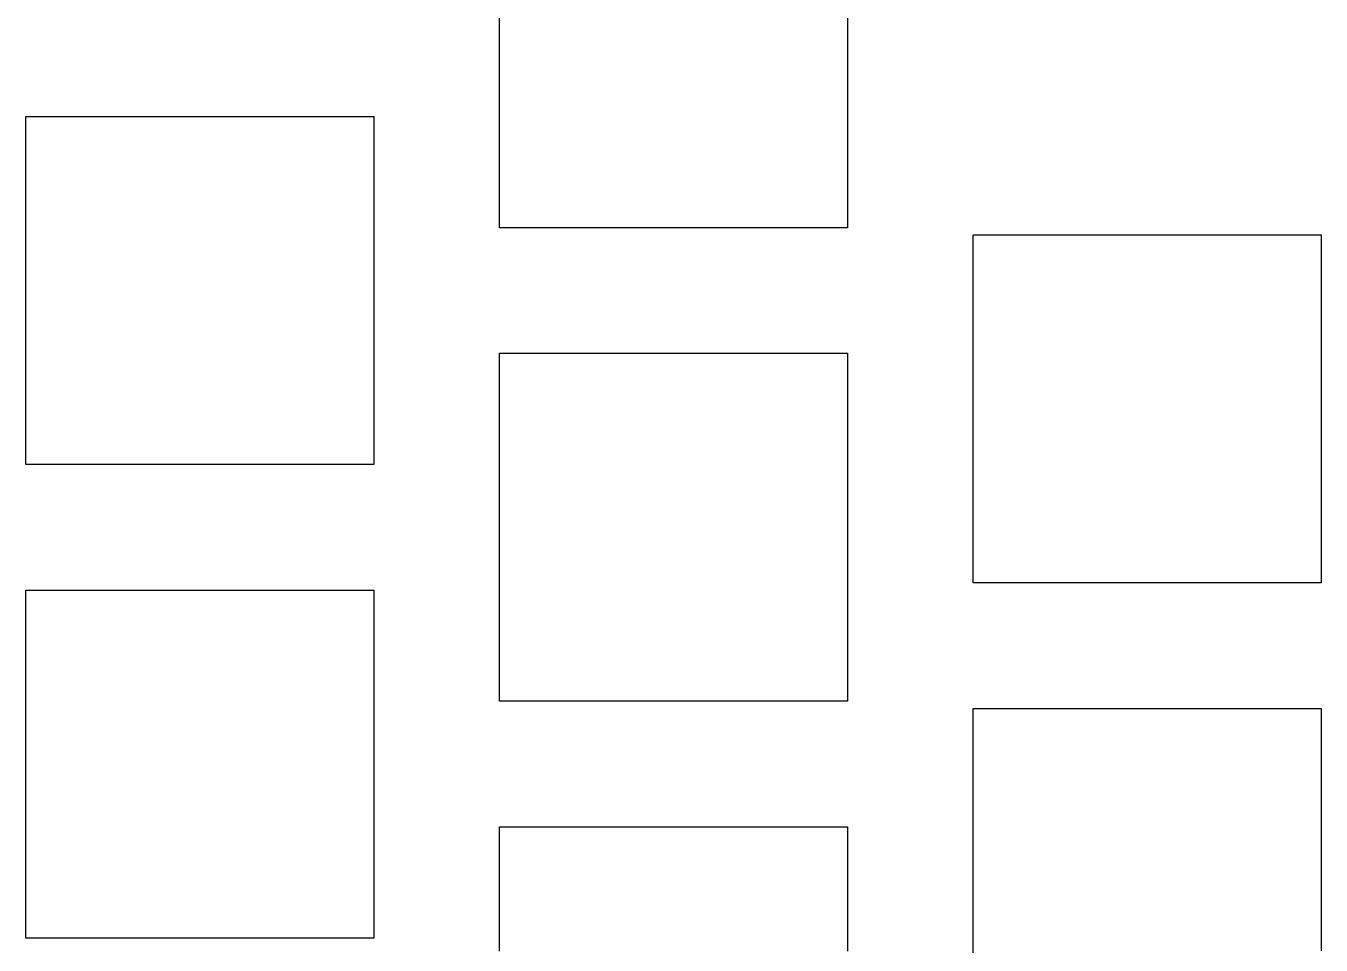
# Model space of a CAD drawing. Extents: x 0 to 218, y 0 to 172.
# Drawn here: x 119.1 to 171.2, y 98 to 135 of the extents above; entities that cross this region are included whole.
import ezdxf

# ---------------------------------------------------------------- set-up
doc = ezdxf.new("R2010")
doc.units = 0

msp = doc.modelspace()

# ---------------------------------------------------------------- linework, layer by layer
at = {"layer": 'plate_right'}
for p, q in [((138.175, 134.89), (138.175, 135.39)), ((152.175, 135.389), (152.175, 134.889)), ((138.175, 134.639), (138.175, 134.89)), ((138.175, 134.389), (138.175, 134.639)), ((152.175, 134.889), (152.175, 134.389)), ((138.175, 133.89), (138.175, 134.389)), ((152.175, 134.389), (152.175, 133.89)), ((138.175, 133.391), (138.175, 133.89)), ((138.175, 132.891), (138.175, 133.391)), ((152.175, 133.89), (152.175, 133.391)), ((152.175, 133.391), (152.175, 133.14)), ((138.175, 132.391), (138.175, 132.891)), ((152.175, 133.14), (152.175, 132.89)), ((152.175, 132.89), (152.175, 132.39)), ((138.175, 131.892), (138.175, 132.391)), ((152.175, 132.39), (152.175, 131.89)), ((138.175, 131.641), (138.175, 131.892)), ((152.175, 131.89), (152.175, 131.39)), ((119.125, 130.865), (119.125, 131.365)), ((119.125, 131.365), (119.625, 131.365)), ((119.625, 131.365), (119.875, 131.365)), ((119.875, 131.365), (120.126, 131.365)), ((120.126, 131.365), (120.626, 131.365)), ((120.626, 131.365), (121.126, 131.365)), ((121.126, 131.365), (121.626, 131.365)), ((121.626, 131.365), (122.125, 131.365)), ((122.125, 131.365), (122.375, 131.365)), ((122.375, 131.365), (122.626, 131.365)), ((122.626, 131.365), (123.126, 131.365)), ((123.126, 131.365), (123.626, 131.365)), ((123.626, 131.365), (123.876, 131.365)), ((123.876, 131.365), (124.127, 131.365)), ((124.127, 131.365), (124.626, 131.365)), ((124.626, 131.365), (125.126, 131.365)), ((125.126, 131.365), (125.626, 131.365)), ((125.626, 131.365), (126.125, 131.365)), ((126.125, 131.365), (126.624, 131.365)), ((126.624, 131.365), (126.874, 131.365)), ((126.874, 131.365), (127.125, 131.365)), ((127.125, 131.365), (127.625, 131.365)), ((127.625, 131.365), (128.125, 131.365)), ((128.125, 131.365), (128.625, 131.365)), ((128.625, 131.365), (128.875, 131.365)), ((128.875, 131.365), (129.126, 131.365)), ((129.126, 131.365), (129.626, 131.365)), ((129.626, 131.365), (130.126, 131.365)), ((130.126, 131.365), (130.626, 131.365)), ((130.626, 131.365), (131.126, 131.365)), ((131.126, 131.365), (131.625, 131.365)), ((131.625, 131.365), (132.125, 131.365)), ((132.125, 131.365), (132.625, 131.365)), ((132.625, 131.365), (133.125, 131.365)), ((133.125, 131.365), (133.125, 130.865)), ((138.175, 131.391), (138.175, 131.641)), ((138.175, 130.891), (138.175, 131.391)), ((152.175, 131.39), (152.175, 131.139)), ((119.125, 130.365), (119.125, 130.865)), ((133.125, 130.865), (133.125, 130.614)), ((138.175, 130.391), (138.175, 130.891)), ((152.175, 131.139), (152.175, 130.889)), ((152.175, 130.889), (152.175, 130.389)), ((119.125, 129.865), (119.125, 130.365)), ((133.125, 130.614), (133.125, 130.364)), ((133.125, 130.364), (133.125, 129.864)), ((138.175, 130.14), (138.175, 130.391)), ((152.175, 130.389), (152.175, 129.889)), ((119.125, 129.366), (119.125, 129.865)), ((133.125, 129.864), (133.125, 129.364)), ((138.175, 129.89), (138.175, 130.14)), ((138.175, 129.391), (138.175, 129.89)), ((152.175, 129.889), (152.175, 129.389)), ((119.125, 128.866), (119.125, 129.366)), ((133.125, 129.364), (133.125, 128.864)), ((138.175, 128.891), (138.175, 129.391)), ((152.175, 129.389), (152.175, 128.889)), ((119.125, 128.366), (119.125, 128.866)), ((133.125, 128.864), (133.125, 128.365)), ((138.175, 128.391), (138.175, 128.891)), ((152.175, 128.889), (152.175, 128.39)), ((119.125, 127.866), (119.125, 128.366)), ((133.125, 128.365), (133.125, 128.114)), ((138.175, 127.891), (138.175, 128.391)), ((152.175, 128.39), (152.175, 127.89)), ((119.125, 127.366), (119.125, 127.866)), ((133.125, 128.114), (133.125, 127.864)), ((133.125, 127.864), (133.125, 127.364)), ((138.175, 127.64), (138.175, 127.891)), ((152.175, 127.89), (152.175, 127.39)), ((119.125, 127.115), (119.125, 127.366)), ((133.125, 127.364), (133.125, 126.864)), ((138.175, 127.39), (138.175, 127.64)), ((138.175, 126.89), (138.175, 127.39)), ((152.175, 127.39), (152.175, 126.89)), ((119.125, 126.865), (119.125, 127.115)), ((119.125, 126.365), (119.125, 126.865)), ((133.125, 126.864), (133.125, 126.613)), ((133.125, 126.613), (133.125, 126.363)), ((138.675, 126.89), (138.175, 126.89)), ((139.175, 126.89), (138.675, 126.89)), ((139.675, 126.89), (139.175, 126.89)), ((140.174, 126.89), (139.675, 126.89)), ((140.674, 126.89), (140.174, 126.89)), ((141.174, 126.89), (140.674, 126.89)), ((141.674, 126.89), (141.174, 126.89)), ((142.174, 126.89), (141.674, 126.89)), ((142.424, 126.89), (142.174, 126.89)), ((142.675, 126.89), (142.424, 126.89)), ((143.175, 126.89), (142.675, 126.89)), ((143.675, 126.89), (143.175, 126.89)), ((144.175, 126.89), (143.675, 126.89)), ((144.425, 126.89), (144.175, 126.89)), ((144.676, 126.89), (144.425, 126.89)), ((145.175, 126.89), (144.676, 126.89)), ((145.674, 126.89), (145.175, 126.89)), ((146.174, 126.89), (145.674, 126.89)), ((146.674, 126.89), (146.174, 126.89)), ((147.173, 126.89), (146.674, 126.89)), ((147.423, 126.89), (147.173, 126.89)), ((147.674, 126.89), (147.423, 126.89)), ((148.174, 126.89), (147.674, 126.89)), ((148.674, 126.89), (148.174, 126.89)), ((148.924, 126.89), (148.674, 126.89)), ((149.175, 126.89), (148.924, 126.89)), ((149.674, 126.89), (149.175, 126.89)), ((150.174, 126.89), (149.674, 126.89)), ((150.674, 126.89), (150.174, 126.89)), ((151.174, 126.89), (150.674, 126.89)), ((151.424, 126.89), (151.174, 126.89)), ((151.675, 126.89), (151.424, 126.89)), ((152.175, 126.89), (151.675, 126.89)), ((157.225, 126.103), (157.225, 126.603)), ((157.225, 126.603), (157.725, 126.603)), ((157.725, 126.603), (157.975, 126.603)), ((157.975, 126.603), (158.226, 126.603)), ((158.226, 126.603), (158.726, 126.603)), ((158.726, 126.603), (159.226, 126.603)), ((159.226, 126.603), (159.726, 126.603)), ((159.726, 126.603), (160.225, 126.603)), ((160.225, 126.603), (160.475, 126.603)), ((160.475, 126.603), (160.726, 126.603)), ((160.726, 126.603), (161.226, 126.603)), ((161.226, 126.603), (161.726, 126.603)), ((161.726, 126.603), (161.976, 126.603)), ((161.976, 126.603), (162.227, 126.603)), ((162.227, 126.603), (162.726, 126.603)), ((162.726, 126.603), (163.226, 126.603)), ((163.226, 126.603), (163.726, 126.603)), ((163.726, 126.603), (164.225, 126.603)), ((164.225, 126.603), (164.724, 126.603)), ((164.724, 126.603), (164.974, 126.603)), ((164.974, 126.603), (165.225, 126.603)), ((165.225, 126.603), (165.725, 126.603)), ((165.725, 126.603), (166.225, 126.603)), ((166.225, 126.603), (166.725, 126.603)), ((166.725, 126.603), (166.975, 126.603)), ((166.975, 126.603), (167.226, 126.603)), ((167.226, 126.603), (167.726, 126.603)), ((167.726, 126.603), (168.226, 126.603)), ((168.226, 126.603), (168.726, 126.603)), ((168.726, 126.603), (169.226, 126.603)), ((169.226, 126.603), (169.725, 126.603)), ((169.725, 126.603), (170.225, 126.603)), ((170.225, 126.603), (170.725, 126.603)), ((170.725, 126.603), (171.225, 126.603)), ((171.225, 126.603), (171.225, 126.103)), ((119.125, 125.865), (119.125, 126.365)), ((133.125, 126.363), (133.125, 125.864)), ((157.225, 125.603), (157.225, 126.103)), ((171.225, 126.103), (171.225, 125.852)), ((119.125, 125.365), (119.125, 125.865)), ((133.125, 125.864), (133.125, 125.364)), ((157.225, 125.103), (157.225, 125.603)), ((171.225, 125.852), (171.225, 125.602)), ((171.225, 125.602), (171.225, 125.102)), ((119.125, 125.114), (119.125, 125.365)), ((119.125, 124.864), (119.125, 125.114)), ((133.125, 125.364), (133.125, 124.864)), ((157.225, 124.604), (157.225, 125.103)), ((171.225, 125.102), (171.225, 124.602)), ((119.125, 124.365), (119.125, 124.864)), ((133.125, 124.864), (133.125, 124.365)), ((157.225, 124.104), (157.225, 124.604)), ((171.225, 124.602), (171.225, 124.102)), ((119.125, 123.866), (119.125, 124.365)), ((133.125, 124.365), (133.125, 123.866)), ((157.225, 123.604), (157.225, 124.104)), ((171.225, 124.102), (171.225, 123.603)), ((119.125, 123.366), (119.125, 123.866)), ((133.125, 123.866), (133.125, 123.615)), ((133.125, 123.615), (133.125, 123.365)), ((157.225, 123.104), (157.225, 123.604)), ((171.225, 123.603), (171.225, 123.352)), ((119.125, 122.866), (119.125, 123.366)), ((133.125, 123.365), (133.125, 122.865)), ((157.225, 122.604), (157.225, 123.104)), ((171.225, 123.352), (171.225, 123.102)), ((171.225, 123.102), (171.225, 122.602)), ((119.125, 122.367), (119.125, 122.866)), ((133.125, 122.865), (133.125, 122.365)), ((157.225, 122.353), (157.225, 122.604)), ((171.225, 122.602), (171.225, 122.102)), ((119.125, 122.116), (119.125, 122.367)), ((119.125, 121.866), (119.125, 122.116)), ((133.125, 122.365), (133.125, 121.865)), ((157.225, 122.103), (157.225, 122.353)), ((157.225, 121.603), (157.225, 122.103)), ((171.225, 122.102), (171.225, 121.851)), ((119.125, 121.366), (119.125, 121.866)), ((133.125, 121.865), (133.125, 121.614)), ((133.125, 121.614), (133.125, 121.364)), ((138.175, 121.34), (138.175, 121.84)), ((138.175, 121.84), (138.675, 121.84)), ((138.675, 121.84), (138.925, 121.84)), ((138.925, 121.84), (139.176, 121.84)), ((139.176, 121.84), (139.676, 121.84)), ((139.676, 121.84), (140.176, 121.84)), ((140.176, 121.84), (140.676, 121.84)), ((140.676, 121.84), (141.175, 121.84)), ((141.175, 121.84), (141.425, 121.84)), ((141.425, 121.84), (141.676, 121.84)), ((141.676, 121.84), (142.176, 121.84)), ((142.176, 121.84), (142.676, 121.84)), ((142.676, 121.84), (142.926, 121.84)), ((142.926, 121.84), (143.177, 121.84)), ((143.177, 121.84), (143.676, 121.84)), ((143.676, 121.84), (144.176, 121.84)), ((144.176, 121.84), (144.676, 121.84)), ((144.676, 121.84), (145.175, 121.84)), ((145.175, 121.84), (145.674, 121.84)), ((145.674, 121.84), (145.924, 121.84)), ((145.924, 121.84), (146.175, 121.84)), ((146.175, 121.84), (146.675, 121.84)), ((146.675, 121.84), (147.175, 121.84)), ((147.175, 121.84), (147.675, 121.84)), ((147.675, 121.84), (147.925, 121.84)), ((147.925, 121.84), (148.176, 121.84)), ((148.176, 121.84), (148.676, 121.84)), ((148.676, 121.84), (149.176, 121.84)), ((149.176, 121.84), (149.676, 121.84)), ((149.676, 121.84), (150.176, 121.84)), ((150.176, 121.84), (150.675, 121.84)), ((150.675, 121.84), (151.175, 121.84)), ((151.175, 121.84), (151.675, 121.84)), ((151.675, 121.84), (152.175, 121.84)), ((152.175, 121.84), (152.175, 121.34)), ((157.225, 121.103), (157.225, 121.603)), ((171.225, 121.851), (171.225, 121.601)), ((171.225, 121.601), (171.225, 121.102)), ((119.125, 120.866), (119.125, 121.366)), ((133.125, 121.364), (133.125, 120.864)), ((138.175, 120.84), (138.175, 121.34)), ((152.175, 121.34), (152.175, 121.089)), ((152.175, 121.089), (152.175, 120.839)), ((157.225, 120.603), (157.225, 121.103)), ((171.225, 121.102), (171.225, 120.602)), ((119.125, 120.615), (119.125, 120.866)), ((119.125, 120.365), (119.125, 120.615)), ((119.125, 119.866), (119.125, 120.365)), ((133.125, 120.864), (133.125, 120.364)), ((133.125, 120.364), (133.125, 119.864)), ((138.175, 120.34), (138.175, 120.84)), ((152.175, 120.839), (152.175, 120.339)), ((157.225, 120.352), (157.225, 120.603)), ((157.225, 120.102), (157.225, 120.352)), ((171.225, 120.602), (171.225, 120.102)), ((119.125, 119.366), (119.125, 119.866)), ((133.125, 119.864), (133.125, 119.364)), ((138.175, 119.841), (138.175, 120.34)), ((138.175, 119.341), (138.175, 119.841)), ((152.175, 120.339), (152.175, 119.839)), ((152.175, 119.839), (152.175, 119.339)), ((157.225, 119.603), (157.225, 120.102)), ((171.225, 120.102), (171.225, 119.603)), ((119.125, 118.866), (119.125, 119.366)), ((133.125, 119.364), (133.125, 118.865)), ((138.175, 118.841), (138.175, 119.341)), ((152.175, 119.339), (152.175, 118.84)), ((157.225, 119.104), (157.225, 119.603)), ((171.225, 119.603), (171.225, 119.104)), ((119.125, 118.366), (119.125, 118.866)), ((133.125, 118.865), (133.125, 118.365)), ((138.175, 118.341), (138.175, 118.841)), ((152.175, 118.84), (152.175, 118.589)), ((157.225, 118.604), (157.225, 119.104)), ((171.225, 119.104), (171.225, 118.853)), ((171.225, 118.853), (171.225, 118.603)), ((119.125, 118.115), (119.125, 118.366)), ((133.125, 118.365), (133.125, 117.865)), ((138.175, 117.841), (138.175, 118.341)), ((152.175, 118.589), (152.175, 118.339)), ((152.175, 118.339), (152.175, 117.839)), ((157.225, 118.104), (157.225, 118.604)), ((171.225, 118.603), (171.225, 118.103)), ((119.125, 117.865), (119.125, 118.115)), ((119.125, 117.365), (119.125, 117.865)), ((133.125, 117.865), (133.125, 117.365)), ((138.175, 117.59), (138.175, 117.841)), ((152.175, 117.839), (152.175, 117.339)), ((157.225, 117.605), (157.225, 118.104)), ((171.225, 118.103), (171.225, 117.603)), ((119.625, 117.365), (119.125, 117.365)), ((120.125, 117.365), (119.625, 117.365)), ((120.625, 117.365), (120.125, 117.365)), ((121.124, 117.365), (120.625, 117.365)), ((121.624, 117.365), (121.124, 117.365)), ((122.124, 117.365), (121.624, 117.365)), ((122.624, 117.365), (122.124, 117.365)), ((123.124, 117.365), (122.624, 117.365)), ((123.374, 117.365), (123.124, 117.365)), ((123.625, 117.365), (123.374, 117.365)), ((124.125, 117.365), (123.625, 117.365)), ((124.625, 117.365), (124.125, 117.365)), ((125.125, 117.365), (124.625, 117.365)), ((125.375, 117.365), (125.125, 117.365)), ((125.626, 117.365), (125.375, 117.365)), ((126.125, 117.365), (125.626, 117.365)), ((126.624, 117.365), (126.125, 117.365)), ((127.124, 117.365), (126.624, 117.365)), ((127.624, 117.365), (127.124, 117.365)), ((128.123, 117.365), (127.624, 117.365)), ((128.373, 117.365), (128.123, 117.365)), ((128.624, 117.365), (128.373, 117.365)), ((129.124, 117.365), (128.624, 117.365)), ((129.624, 117.365), (129.124, 117.365)), ((129.874, 117.365), (129.624, 117.365)), ((130.125, 117.365), (129.874, 117.365)), ((130.624, 117.365), (130.125, 117.365)), ((131.124, 117.365), (130.624, 117.365)), ((131.624, 117.365), (131.124, 117.365)), ((132.124, 117.365), (131.624, 117.365)), ((132.374, 117.365), (132.124, 117.365)), ((132.625, 117.365), (132.374, 117.365)), ((133.125, 117.365), (132.625, 117.365)), ((138.175, 117.34), (138.175, 117.59)), ((138.175, 116.84), (138.175, 117.34)), ((152.175, 117.339), (152.175, 117.088)), ((157.225, 117.354), (157.225, 117.605)), ((157.225, 117.104), (157.225, 117.354)), ((171.225, 117.603), (171.225, 117.103)), ((138.175, 116.34), (138.175, 116.84)), ((152.175, 117.088), (152.175, 116.838)), ((152.175, 116.838), (152.175, 116.339)), ((157.225, 116.604), (157.225, 117.104)), ((171.225, 117.103), (171.225, 116.852)), ((171.225, 116.852), (171.225, 116.602)), ((138.175, 115.84), (138.175, 116.34)), ((152.175, 116.339), (152.175, 115.839)), ((157.225, 116.104), (157.225, 116.604)), ((171.225, 116.602), (171.225, 116.102)), ((138.175, 115.589), (138.175, 115.84)), ((152.175, 115.839), (152.175, 115.339)), ((157.225, 115.853), (157.225, 116.104)), ((157.225, 115.603), (157.225, 115.853)), ((171.225, 116.102), (171.225, 115.602)), ((138.175, 115.339), (138.175, 115.589)), ((138.175, 114.84), (138.175, 115.339)), ((152.175, 115.339), (152.175, 114.84)), ((157.225, 115.104), (157.225, 115.603)), ((171.225, 115.602), (171.225, 115.102)), ((138.175, 114.341), (138.175, 114.84)), ((152.175, 114.84), (152.175, 114.341)), ((157.225, 114.604), (157.225, 115.104)), ((171.225, 115.102), (171.225, 114.602)), ((138.175, 113.841), (138.175, 114.341)), ((152.175, 114.341), (152.175, 114.09)), ((157.225, 114.104), (157.225, 114.604)), ((157.225, 113.604), (157.225, 114.104)), ((171.225, 114.602), (171.225, 114.103)), ((171.225, 114.103), (171.225, 113.603)), ((138.175, 113.341), (138.175, 113.841)), ((152.175, 114.09), (152.175, 113.84)), ((152.175, 113.84), (152.175, 113.34)), ((157.225, 113.353), (157.225, 113.604)), ((171.225, 113.603), (171.225, 113.103)), ((138.175, 112.842), (138.175, 113.341)), ((152.175, 113.34), (152.175, 112.84)), ((157.225, 113.103), (157.225, 113.353)), ((157.225, 112.603), (157.225, 113.103)), ((171.225, 113.103), (171.225, 112.603)), ((138.175, 112.591), (138.175, 112.842)), ((138.175, 112.341), (138.175, 112.591)), ((152.175, 112.84), (152.175, 112.34)), ((157.725, 112.603), (157.225, 112.603)), ((158.225, 112.603), (157.725, 112.603)), ((158.725, 112.603), (158.225, 112.603)), ((159.224, 112.603), (158.725, 112.603)), ((159.724, 112.603), (159.224, 112.603)), ((160.224, 112.603), (159.724, 112.603)), ((160.724, 112.603), (160.224, 112.603)), ((161.224, 112.603), (160.724, 112.603)), ((161.474, 112.603), (161.224, 112.603)), ((161.725, 112.603), (161.474, 112.603)), ((162.225, 112.603), (161.725, 112.603)), ((162.725, 112.603), (162.225, 112.603)), ((163.225, 112.603), (162.725, 112.603)), ((163.475, 112.603), (163.225, 112.603)), ((163.726, 112.603), (163.475, 112.603)), ((164.225, 112.603), (163.726, 112.603)), ((164.724, 112.603), (164.225, 112.603)), ((165.224, 112.603), (164.724, 112.603)), ((165.724, 112.603), (165.224, 112.603)), ((166.223, 112.603), (165.724, 112.603)), ((166.473, 112.603), (166.223, 112.603)), ((166.724, 112.603), (166.473, 112.603)), ((167.224, 112.603), (166.724, 112.603)), ((167.724, 112.603), (167.224, 112.603)), ((167.974, 112.603), (167.724, 112.603)), ((168.225, 112.603), (167.974, 112.603)), ((168.724, 112.603), (168.225, 112.603)), ((169.224, 112.603), (168.724, 112.603)), ((169.724, 112.603), (169.224, 112.603)), ((170.224, 112.603), (169.724, 112.603)), ((170.474, 112.603), (170.224, 112.603)), ((170.725, 112.603), (170.474, 112.603)), ((171.225, 112.603), (170.725, 112.603)), ((119.125, 112.315), (119.625, 112.315)), ((119.125, 112.065), (119.125, 112.315)), ((119.125, 111.815), (119.125, 112.065)), ((119.625, 112.315), (119.875, 112.315)), ((119.875, 112.315), (120.126, 112.315)), ((120.126, 112.315), (120.626, 112.315)), ((120.626, 112.315), (121.126, 112.315)), ((121.126, 112.315), (121.626, 112.315)), ((121.626, 112.315), (122.125, 112.315)), ((122.125, 112.315), (122.375, 112.315)), ((122.375, 112.315), (122.626, 112.315)), ((122.626, 112.315), (123.126, 112.315)), ((123.126, 112.315), (123.626, 112.315)), ((123.626, 112.315), (123.876, 112.315)), ((123.876, 112.315), (124.127, 112.315)), ((124.127, 112.315), (124.626, 112.315)), ((124.626, 112.315), (125.126, 112.315)), ((125.126, 112.315), (125.626, 112.315)), ((125.626, 112.315), (126.125, 112.315)), ((126.125, 112.315), (126.624, 112.315)), ((126.624, 112.315), (126.874, 112.315)), ((126.874, 112.315), (127.125, 112.315)), ((127.125, 112.315), (127.625, 112.315)), ((127.625, 112.315), (128.125, 112.315)), ((128.125, 112.315), (128.625, 112.315)), ((128.625, 112.315), (128.875, 112.315)), ((128.875, 112.315), (129.126, 112.315)), ((129.126, 112.315), (129.626, 112.315)), ((129.626, 112.315), (130.126, 112.315)), ((130.126, 112.315), (130.626, 112.315)), ((130.626, 112.315), (131.126, 112.315)), ((131.126, 112.315), (131.625, 112.315)), ((131.625, 112.315), (132.125, 112.315)), ((132.125, 112.315), (132.625, 112.315)), ((132.625, 112.315), (133.125, 112.315)), ((133.125, 112.315), (133.125, 111.815)), ((138.175, 111.841), (138.175, 112.341)), ((152.175, 112.34), (152.175, 112.089)), ((152.175, 112.089), (152.175, 111.839)), ((119.125, 111.315), (119.125, 111.815)), ((133.125, 111.815), (133.125, 111.564)), ((133.125, 111.564), (133.125, 111.314)), ((138.175, 111.341), (138.175, 111.841)), ((152.175, 111.839), (152.175, 111.339)), ((119.125, 110.815), (119.125, 111.315)), ((133.125, 111.314), (133.125, 110.814)), ((138.175, 111.09), (138.175, 111.341)), ((138.175, 110.84), (138.175, 111.09)), ((152.175, 111.339), (152.175, 110.839)), ((119.125, 110.316), (119.125, 110.815)), ((133.125, 110.814), (133.125, 110.314)), ((138.175, 110.341), (138.175, 110.84)), ((152.175, 110.839), (152.175, 110.339)), ((119.125, 109.816), (119.125, 110.316)), ((133.125, 110.314), (133.125, 109.814)), ((138.175, 109.841), (138.175, 110.341)), ((152.175, 110.339), (152.175, 109.839)), ((119.125, 109.316), (119.125, 109.816)), ((133.125, 109.814), (133.125, 109.315)), ((138.175, 109.341), (138.175, 109.841)), ((152.175, 109.839), (152.175, 109.34)), ((119.125, 108.816), (119.125, 109.316)), ((133.125, 109.315), (133.125, 109.064)), ((133.125, 109.064), (133.125, 108.814)), ((138.175, 108.841), (138.175, 109.341)), ((152.175, 109.34), (152.175, 108.84)), ((119.125, 108.316), (119.125, 108.816)), ((133.125, 108.814), (133.125, 108.314)), ((138.175, 108.59), (138.175, 108.841)), ((138.175, 108.34), (138.175, 108.59)), ((152.175, 108.84), (152.175, 108.34)), ((119.125, 108.065), (119.125, 108.316)), ((119.125, 107.815), (119.125, 108.065)), ((133.125, 108.314), (133.125, 107.814)), ((138.175, 107.84), (138.175, 108.34)), ((152.175, 108.34), (152.175, 107.84)), ((119.125, 107.315), (119.125, 107.815)), ((133.125, 107.814), (133.125, 107.563)), ((133.125, 107.563), (133.125, 107.313)), ((138.425, 107.84), (138.175, 107.84)), ((138.675, 107.84), (138.425, 107.84)), ((139.175, 107.84), (138.675, 107.84)), ((139.675, 107.84), (139.175, 107.84)), ((140.174, 107.84), (139.675, 107.84)), ((140.674, 107.84), (140.174, 107.84)), ((141.174, 107.84), (140.674, 107.84)), ((141.674, 107.84), (141.174, 107.84)), ((142.174, 107.84), (141.674, 107.84)), ((142.424, 107.84), (142.174, 107.84)), ((142.675, 107.84), (142.424, 107.84)), ((143.175, 107.84), (142.675, 107.84)), ((143.675, 107.84), (143.175, 107.84)), ((144.175, 107.84), (143.675, 107.84)), ((144.425, 107.84), (144.175, 107.84)), ((144.676, 107.84), (144.425, 107.84)), ((145.175, 107.84), (144.676, 107.84)), ((145.674, 107.84), (145.175, 107.84)), ((146.174, 107.84), (145.674, 107.84)), ((146.674, 107.84), (146.174, 107.84)), ((147.173, 107.84), (146.674, 107.84)), ((147.423, 107.84), (147.173, 107.84)), ((147.674, 107.84), (147.423, 107.84)), ((148.174, 107.84), (147.674, 107.84)), ((148.674, 107.84), (148.174, 107.84)), ((148.924, 107.84), (148.674, 107.84)), ((149.175, 107.84), (148.924, 107.84)), ((149.674, 107.84), (149.175, 107.84)), ((150.174, 107.84), (149.674, 107.84)), ((150.674, 107.84), (150.174, 107.84)), ((151.174, 107.84), (150.674, 107.84)), ((151.424, 107.84), (151.174, 107.84)), ((151.675, 107.84), (151.424, 107.84)), ((152.175, 107.84), (151.675, 107.84)), ((157.225, 107.053), (157.225, 107.553)), ((157.225, 107.553), (157.725, 107.553)), ((157.725, 107.553), (157.975, 107.553)), ((157.975, 107.553), (158.226, 107.553)), ((158.226, 107.553), (158.726, 107.553)), ((158.726, 107.553), (159.226, 107.553)), ((159.226, 107.553), (159.726, 107.553)), ((159.726, 107.553), (160.225, 107.553)), ((160.225, 107.553), (160.475, 107.553)), ((160.475, 107.553), (160.726, 107.553)), ((160.726, 107.553), (161.226, 107.553)), ((161.226, 107.553), (161.726, 107.553)), ((161.726, 107.553), (161.976, 107.553)), ((161.976, 107.553), (162.227, 107.553)), ((162.227, 107.553), (162.726, 107.553)), ((162.726, 107.553), (163.226, 107.553)), ((163.226, 107.553), (163.726, 107.553)), ((163.726, 107.553), (164.225, 107.553)), ((164.225, 107.553), (164.724, 107.553)), ((164.724, 107.553), (164.974, 107.553)), ((164.974, 107.553), (165.225, 107.553)), ((165.225, 107.553), (165.725, 107.553)), ((165.725, 107.553), (166.225, 107.553)), ((166.225, 107.553), (166.725, 107.553)), ((166.725, 107.553), (166.975, 107.553)), ((166.975, 107.553), (167.226, 107.553)), ((167.226, 107.553), (167.726, 107.553)), ((167.726, 107.553), (168.226, 107.553)), ((168.226, 107.553), (168.726, 107.553)), ((168.726, 107.553), (169.226, 107.553)), ((169.226, 107.553), (169.725, 107.553)), ((169.725, 107.553), (170.225, 107.553)), ((170.225, 107.553), (170.725, 107.553)), ((170.725, 107.553), (171.225, 107.553)), ((171.225, 107.553), (171.225, 107.053)), ((119.125, 106.815), (119.125, 107.315)), ((119.125, 106.315), (119.125, 106.815)), ((133.125, 107.313), (133.125, 106.814)), ((133.125, 106.814), (133.125, 106.314)), ((157.225, 106.553), (157.225, 107.053)), ((171.225, 107.053), (171.225, 106.802)), ((119.125, 106.064), (119.125, 106.315)), ((133.125, 106.314), (133.125, 105.814)), ((157.225, 106.053), (157.225, 106.553)), ((171.225, 106.802), (171.225, 106.552)), ((171.225, 106.552), (171.225, 106.052)), ((119.125, 105.814), (119.125, 106.064)), ((119.125, 105.315), (119.125, 105.814)), ((133.125, 105.814), (133.125, 105.315)), ((157.225, 105.554), (157.225, 106.053)), ((171.225, 106.052), (171.225, 105.552)), ((119.125, 104.816), (119.125, 105.315)), ((133.125, 105.315), (133.125, 104.816)), ((157.225, 105.054), (157.225, 105.554)), ((171.225, 105.552), (171.225, 105.052)), ((119.125, 104.316), (119.125, 104.816)), ((133.125, 104.816), (133.125, 104.565)), ((157.225, 104.554), (157.225, 105.054)), ((171.225, 105.052), (171.225, 104.553)), ((119.125, 103.816), (119.125, 104.316)), ((133.125, 104.565), (133.125, 104.315)), ((133.125, 104.315), (133.125, 103.815)), ((157.225, 104.054), (157.225, 104.554)), ((171.225, 104.553), (171.225, 104.302)), ((171.225, 104.302), (171.225, 104.052)), ((119.125, 103.317), (119.125, 103.816)), ((133.125, 103.815), (133.125, 103.315)), ((157.225, 103.554), (157.225, 104.054)), ((171.225, 104.052), (171.225, 103.552)), ((119.125, 103.066), (119.125, 103.317)), ((133.125, 103.315), (133.125, 102.815)), ((157.225, 103.303), (157.225, 103.554)), ((157.225, 103.053), (157.225, 103.303)), ((171.225, 103.552), (171.225, 103.052)), ((119.125, 102.816), (119.125, 103.066)), ((119.125, 102.316), (119.125, 102.816)), ((133.125, 102.815), (133.125, 102.564)), ((138.175, 102.29), (138.175, 102.79)), ((138.175, 102.79), (138.675, 102.79)), ((138.675, 102.79), (138.925, 102.79)), ((138.925, 102.79), (139.176, 102.79)), ((139.176, 102.79), (139.676, 102.79)), ((139.676, 102.79), (140.176, 102.79)), ((140.176, 102.79), (140.676, 102.79)), ((140.676, 102.79), (141.175, 102.79)), ((141.175, 102.79), (141.425, 102.79)), ((141.425, 102.79), (141.676, 102.79)), ((141.676, 102.79), (142.176, 102.79)), ((142.176, 102.79), (142.676, 102.79)), ((142.676, 102.79), (142.926, 102.79)), ((142.926, 102.79), (143.177, 102.79)), ((143.177, 102.79), (143.676, 102.79)), ((143.676, 102.79), (144.176, 102.79)), ((144.176, 102.79), (144.676, 102.79)), ((144.676, 102.79), (145.175, 102.79)), ((145.175, 102.79), (145.674, 102.79)), ((145.674, 102.79), (145.924, 102.79)), ((145.924, 102.79), (146.175, 102.79)), ((146.175, 102.79), (146.675, 102.79)), ((146.675, 102.79), (147.175, 102.79)), ((147.175, 102.79), (147.675, 102.79)), ((147.675, 102.79), (147.925, 102.79)), ((147.925, 102.79), (148.176, 102.79)), ((148.176, 102.79), (148.676, 102.79)), ((148.676, 102.79), (149.176, 102.79)), ((149.176, 102.79), (149.676, 102.79)), ((149.676, 102.79), (150.176, 102.79)), ((150.176, 102.79), (150.675, 102.79)), ((150.675, 102.79), (151.175, 102.79)), ((151.175, 102.79), (151.675, 102.79)), ((151.675, 102.79), (152.175, 102.79)), ((152.175, 102.79), (152.175, 102.29)), ((157.225, 102.553), (157.225, 103.053)), ((171.225, 103.052), (171.225, 102.801)), ((171.225, 102.801), (171.225, 102.551)), ((119.125, 101.816), (119.125, 102.316)), ((133.125, 102.564), (133.125, 102.314)), ((133.125, 102.314), (133.125, 101.814)), ((138.175, 101.79), (138.175, 102.29)), ((152.175, 102.29), (152.175, 102.039)), ((157.225, 102.053), (157.225, 102.553)), ((171.225, 102.551), (171.225, 102.052)), ((119.125, 101.565), (119.125, 101.816)), ((133.125, 101.814), (133.125, 101.314)), ((138.175, 101.29), (138.175, 101.79)), ((152.175, 102.039), (152.175, 101.789)), ((152.175, 101.789), (152.175, 101.289)), ((157.225, 101.553), (157.225, 102.053)), ((171.225, 102.052), (171.225, 101.552)), ((119.125, 101.315), (119.125, 101.565)), ((119.125, 100.816), (119.125, 101.315)), ((133.125, 101.314), (133.125, 100.814)), ((138.175, 100.791), (138.175, 101.29)), ((152.175, 101.289), (152.175, 100.789)), ((157.225, 101.302), (157.225, 101.553)), ((157.225, 101.052), (157.225, 101.302)), ((171.225, 101.552), (171.225, 101.052)), ((119.125, 100.316), (119.125, 100.816)), ((133.125, 100.814), (133.125, 100.564)), ((133.125, 100.564), (133.125, 100.314)), ((138.175, 100.291), (138.175, 100.791)), ((152.175, 100.789), (152.175, 100.289)), ((157.225, 100.553), (157.225, 101.052)), ((157.225, 100.054), (157.225, 100.553)), ((171.225, 101.052), (171.225, 100.553)), ((171.225, 100.553), (171.225, 100.054)), ((119.125, 99.816), (119.125, 100.316)), ((133.125, 100.314), (133.125, 99.815)), ((138.175, 99.791), (138.175, 100.291)), ((152.175, 100.289), (152.175, 99.79)), ((157.225, 99.554), (157.225, 100.054)), ((171.225, 100.054), (171.225, 99.803)), ((119.125, 99.316), (119.125, 99.816)), ((133.125, 99.815), (133.125, 99.315)), ((138.175, 99.291), (138.175, 99.791)), ((152.175, 99.79), (152.175, 99.539)), ((152.175, 99.539), (152.175, 99.289)), ((157.225, 99.054), (157.225, 99.554)), ((171.225, 99.803), (171.225, 99.553)), ((171.225, 99.553), (171.225, 99.053)), ((119.125, 99.065), (119.125, 99.316)), ((119.125, 98.815), (119.125, 99.065)), ((133.125, 99.315), (133.125, 98.815)), ((138.175, 98.791), (138.175, 99.291)), ((152.175, 99.289), (152.175, 98.789)), ((157.225, 98.555), (157.225, 99.054)), ((171.225, 99.053), (171.225, 98.553)), ((119.125, 98.315), (119.125, 98.815)), ((133.125, 98.815), (133.125, 98.315)), ((138.175, 98.54), (138.175, 98.791)), ((138.175, 98.29), (138.175, 98.54)), ((152.175, 98.789), (152.175, 98.289)), ((157.225, 98.304), (157.225, 98.555)), ((171.225, 98.553), (171.225, 98.053)), ((119.625, 98.315), (119.125, 98.315)), ((120.125, 98.315), (119.625, 98.315)), ((120.625, 98.315), (120.125, 98.315)), ((121.124, 98.315), (120.625, 98.315)), ((121.624, 98.315), (121.124, 98.315)), ((122.124, 98.315), (121.624, 98.315)), ((122.624, 98.315), (122.124, 98.315)), ((123.124, 98.315), (122.624, 98.315)), ((123.374, 98.315), (123.124, 98.315)), ((123.625, 98.315), (123.374, 98.315)), ((124.125, 98.315), (123.625, 98.315)), ((124.625, 98.315), (124.125, 98.315)), ((125.125, 98.315), (124.625, 98.315)), ((125.375, 98.315), (125.125, 98.315)), ((125.626, 98.315), (125.375, 98.315)), ((126.125, 98.315), (125.626, 98.315)), ((126.624, 98.315), (126.125, 98.315)), ((127.124, 98.315), (126.624, 98.315)), ((127.624, 98.315), (127.124, 98.315)), ((128.123, 98.315), (127.624, 98.315)), ((128.373, 98.315), (128.123, 98.315)), ((128.624, 98.315), (128.373, 98.315)), ((129.124, 98.315), (128.624, 98.315)), ((129.624, 98.315), (129.124, 98.315)), ((129.874, 98.315), (129.624, 98.315)), ((130.125, 98.315), (129.874, 98.315)), ((130.624, 98.315), (130.125, 98.315)), ((131.124, 98.315), (130.624, 98.315)), ((131.624, 98.315), (131.124, 98.315)), ((132.124, 98.315), (131.624, 98.315)), ((132.374, 98.315), (132.124, 98.315)), ((132.625, 98.315), (132.374, 98.315)), ((133.125, 98.315), (132.625, 98.315)), ((138.175, 97.79), (138.175, 98.29)), ((152.175, 98.289), (152.175, 98.038)), ((152.175, 98.038), (152.175, 97.788)), ((157.225, 98.054), (157.225, 98.304)), ((157.225, 97.554), (157.225, 98.054)), ((171.225, 98.053), (171.225, 97.802))]:
    msp.add_line(p, q, dxfattribs=at)

doc.saveas('drawing.dxf')
